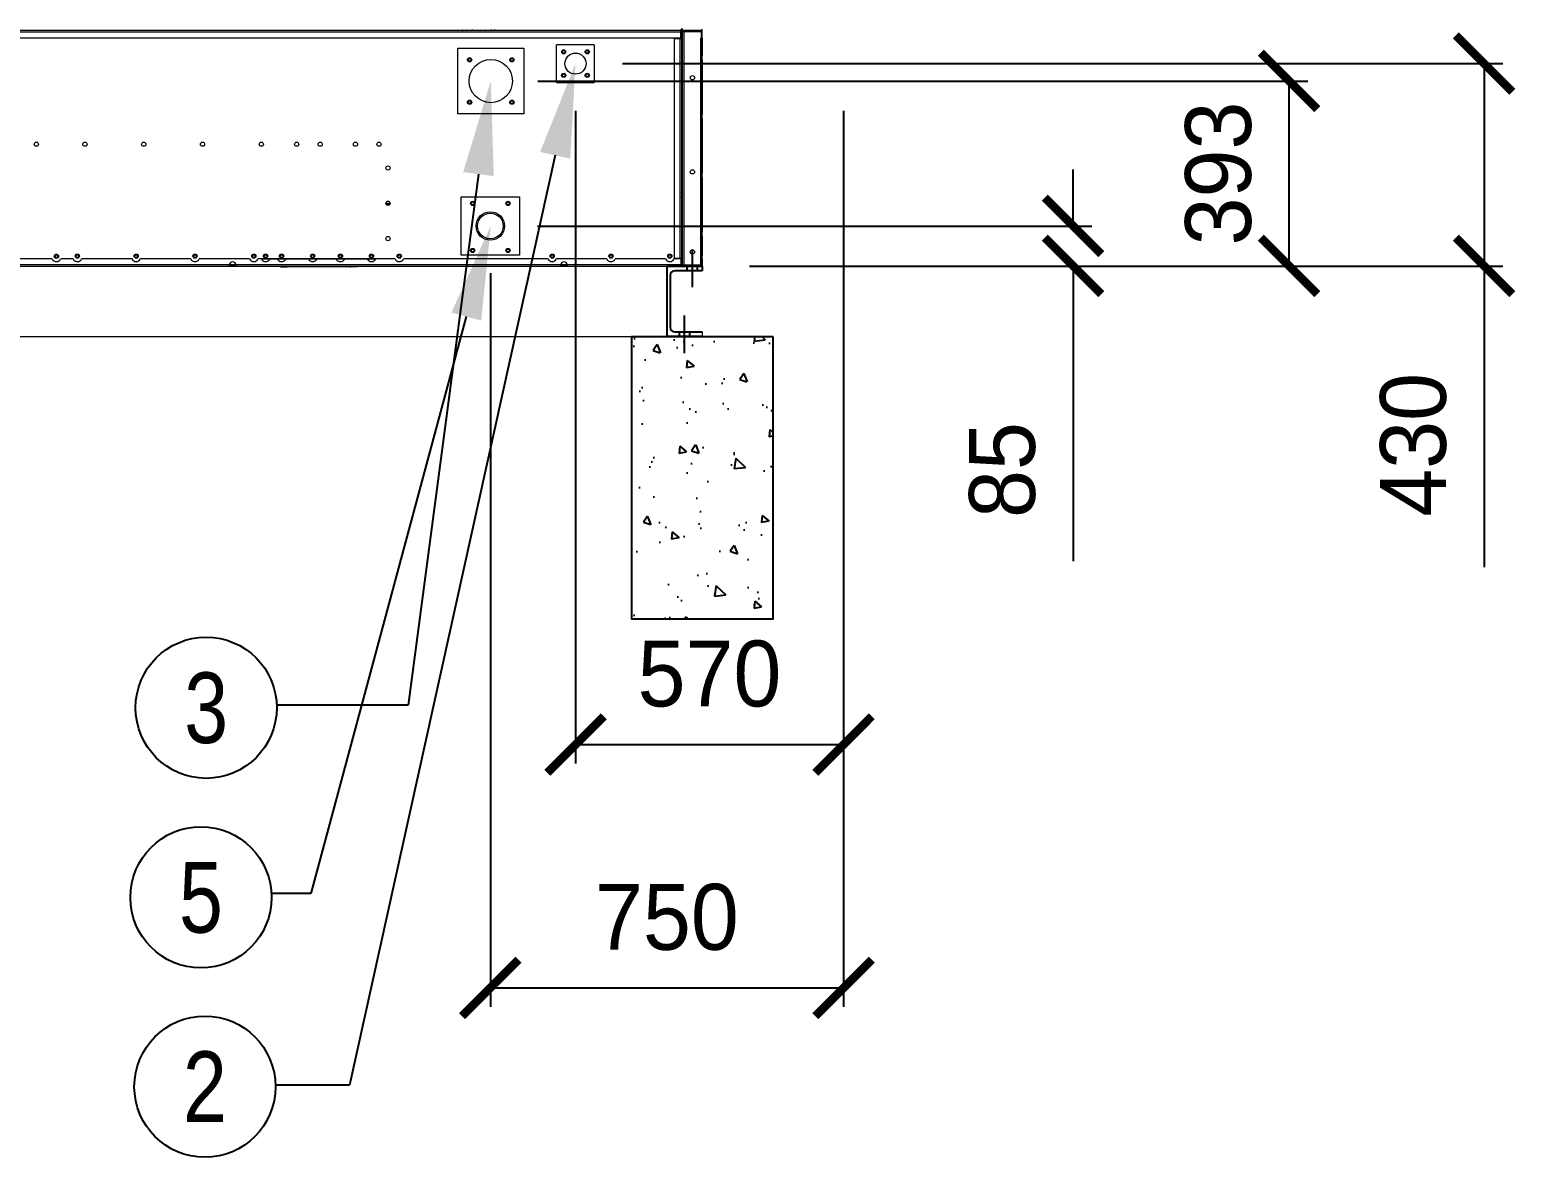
# Model space of a CAD drawing. Header units: millimetres. Extents: x 2458 to 31865, y 2044 to 22839.
# Drawn here: x 23380 to 26537, y 6884 to 9279 of the extents above; entities that cross this region are included whole.
import ezdxf
from ezdxf import colors
from ezdxf.entities.mleader import LeaderData, LeaderLine
from ezdxf.enums import TextEntityAlignment as Align
from ezdxf.math import Vec2, Vec3

# ---------------------------------------------------------------- set-up
doc = ezdxf.new("R2010")
doc.units = ezdxf.units.MM
doc.linetypes.add('CENTERX2', pattern=[4, 2.5, -0.5, 0.5, -0.5])
doc.layers.add('냉각탑_dim', color=1, linetype='Continuous')
doc.layers.add('냉각탑_text', color=3, linetype='Continuous')
doc.styles.add('HY울릉도L', font='')
doc.styles.get("Standard").update_dxf_attribs({"font": 'arial.ttf'})
doc.styles.get('HY울릉도L').set_extended_font_data('HY울릉도L')
doc.dimstyles.new('성지DIM', dxfattribs={"dimtxt": 3.5, "dimasz": 3, "dimexe": 1, "dimexo": 2.5, "dimgap": 2, "dimtad": 1, "dimdec": 0, "dimzin": 3, "dimdsep": 46, "dimtxsty": 'HY울릉도L', "dimblk": 'ARCHTICK', "dimcen": -2, "dimclrd": 256, "dimclre": 256, "dimclrt": 7, "dimadec": 0, "dimazin": 0, "dimtfac": 1, "dimtdec": 0, "dimtofl": 0, "dimtmove": 0, "dimatfit": 3, "dimfxl": 1, "dimtolj": 1, "dimtzin": 0, "dimlwe": -1, "dimarcsym": 0})

# ---------------------------------------------------------------- blocks, each defined once
blk = doc.blocks.new('_ArchTick')
at = {"color": 0, "linetype": 'ByBlock', "const_width": 0.15}
blk.add_lwpolyline([(-0.5, -0.5), (0.5, 0.5)], dxfattribs=at)
blk = doc.blocks.new('*D399')
at = {"layer": 'Defpoints', "color": 0, "transparency": 16777216}
for p in [(24358.9, 8862.3), (24809.3, 8777.3), (25597.2, 8777.3)]:
    blk.add_point(p, dxfattribs=at)
at = {"layer": '냉각탑_dim', "lineweight": -2, "transparency": 16777216}
for p, q in [((25597.2, 8862.3), (25597.2, 8982.3)), ((25597.2, 8777.3), (25597.2, 8150.6))]:
    blk.add_line(p, q, dxfattribs=at)
at = {"layer": '냉각탑_dim', "transparency": 16777216}
for p, q in [((24458.9, 8862.3), (25637.2, 8862.3)), ((24909.3, 8777.3), (25637.2, 8777.3))]:
    blk.add_line(p, q, dxfattribs=at)
at = {"layer": '냉각탑_dim', "lineweight": -2, "transparency": 16777216, "xscale": 120, "yscale": 120, "zscale": 120}
for p, rotation in [((25597.2, 8862.3), 270), ((25597.2, 8777.3), 90)]:
    blk.add_blockref('_ArchTick', p, dxfattribs=dict(at, rotation=rotation))
at = {"layer": '냉각탑_dim', "color": 7, "transparency": 16777216, "insert": (25447.2, 8343.9), "char_height": 140, "attachment_point": 5, "rotation": 90, "style": 'HY울릉도L'}
blk.add_mtext('\\A1;85', dxfattribs=at)
blk = doc.blocks.new('*D400')
at = {"layer": 'Defpoints', "color": 0, "transparency": 16777216}
for p in [(24359.8, 9170.3), (26056.3, 9170.3), (24809.3, 8777.3)]:
    blk.add_point(p, dxfattribs=at)
at = {"layer": '냉각탑_dim', "transparency": 16777216}
for p, q in [((24459.8, 9170.3), (26096.3, 9170.3)), ((24909.3, 8777.3), (26096.3, 8777.3))]:
    blk.add_line(p, q, dxfattribs=at)
at = {"layer": '냉각탑_dim', "lineweight": -2, "transparency": 16777216}
blk.add_line((26056.3, 8777.3), (26056.3, 9170.3), dxfattribs=at)
at = {"layer": '냉각탑_dim', "lineweight": -2, "transparency": 16777216, "xscale": 120, "yscale": 120, "zscale": 120}
for p, rotation in [((26056.3, 9170.3), 90), ((26056.3, 8777.3), 270)]:
    blk.add_blockref('_ArchTick', p, dxfattribs=dict(at, rotation=rotation))
at = {"layer": '냉각탑_dim', "color": 7, "transparency": 16777216, "insert": (25906.3, 8973.8), "char_height": 140, "attachment_point": 5, "rotation": 90, "style": 'HY울릉도L'}
blk.add_mtext('\\A1;393', dxfattribs=at)
blk = doc.blocks.new('*D401')
at = {"layer": 'Defpoints', "color": 0, "transparency": 16777216}
for p in [(24539.8, 9207.3), (24809.3, 8777.3), (26470.6, 8777.3)]:
    blk.add_point(p, dxfattribs=at)
at = {"layer": '냉각탑_dim', "transparency": 16777216}
for p, q in [((24639.8, 9207.3), (26510.6, 9207.3)), ((24909.3, 8777.3), (26510.6, 8777.3))]:
    blk.add_line(p, q, dxfattribs=at)
at = {"layer": '냉각탑_dim', "lineweight": -2, "transparency": 16777216}
for p, q in [((26470.6, 9207.3), (26470.6, 8777.3)), ((26470.6, 8777.3), (26470.6, 8137.3))]:
    blk.add_line(p, q, dxfattribs=at)
at = {"layer": '냉각탑_dim', "lineweight": -2, "transparency": 16777216, "xscale": 120, "yscale": 120, "zscale": 120}
for p, rotation in [((26470.6, 9207.3), 90), ((26470.6, 8777.3), 270)]:
    blk.add_blockref('_ArchTick', p, dxfattribs=dict(at, rotation=rotation))
at = {"layer": '냉각탑_dim', "color": 7, "transparency": 16777216, "insert": (26320.6, 8397.3), "char_height": 140, "attachment_point": 5, "rotation": 90, "style": 'HY울릉도L'}
blk.add_mtext('\\A1;430', dxfattribs=at)
blk = doc.blocks.new('*D402')
at = {"layer": 'Defpoints', "color": 0, "transparency": 16777216}
for p in [(24539.8, 9207.3), (25109.3, 9207.3), (25109.3, 7760.7)]:
    blk.add_point(p, dxfattribs=at)
at = {"layer": '냉각탑_dim', "transparency": 16777216}
for p, q in [((24539.8, 9107.3), (24539.8, 7720.7)), ((25109.3, 9107.3), (25109.3, 7720.7))]:
    blk.add_line(p, q, dxfattribs=at)
at = {"layer": '냉각탑_dim', "lineweight": -2, "transparency": 16777216}
blk.add_line((24539.8, 7760.7), (25109.3, 7760.7), dxfattribs=at)
at = {"layer": '냉각탑_dim', "lineweight": -2, "transparency": 16777216, "xscale": 120, "yscale": 120, "zscale": 120, "rotation": 180}
blk.add_blockref('_ArchTick', (24539.8, 7760.7), dxfattribs=at)
at = {"layer": '냉각탑_dim', "lineweight": -2, "transparency": 16777216, "xscale": 120, "yscale": 120, "zscale": 120}
blk.add_blockref('_ArchTick', (25109.3, 7760.7), dxfattribs=at)
at = {"layer": '냉각탑_dim', "color": 7, "transparency": 16777216, "insert": (24824.6, 7910.7), "char_height": 140, "attachment_point": 5, "style": 'HY울릉도L'}
blk.add_mtext('\\A1;570', dxfattribs=at)
blk = doc.blocks.new('*D403')
at = {"layer": 'Defpoints', "color": 0, "transparency": 16777216}
for p in [(24358.9, 8862.3), (25109.3, 8862.3), (25109.3, 7243.7)]:
    blk.add_point(p, dxfattribs=at)
at = {"layer": '냉각탑_dim', "transparency": 16777216}
for p, q in [((24358.9, 8762.3), (24358.9, 7203.7)), ((25109.3, 8762.3), (25109.3, 7203.7))]:
    blk.add_line(p, q, dxfattribs=at)
at = {"layer": '냉각탑_dim', "lineweight": -2, "transparency": 16777216}
blk.add_line((24358.9, 7243.7), (25109.3, 7243.7), dxfattribs=at)
at = {"layer": '냉각탑_dim', "lineweight": -2, "transparency": 16777216, "xscale": 120, "yscale": 120, "zscale": 120, "rotation": 180}
blk.add_blockref('_ArchTick', (24358.9, 7243.7), dxfattribs=at)
at = {"layer": '냉각탑_dim', "lineweight": -2, "transparency": 16777216, "xscale": 120, "yscale": 120, "zscale": 120}
blk.add_blockref('_ArchTick', (25109.3, 7243.7), dxfattribs=at)
at = {"layer": '냉각탑_dim', "color": 7, "transparency": 16777216, "insert": (24734.1, 7393.7), "char_height": 140, "attachment_point": 5, "style": 'HY울릉도L'}
blk.add_mtext('\\A1;750', dxfattribs=at)
blk = doc.blocks.new('2')
at = {"color": 7, "lineweight": 20, "ltscale": 0.003208}
blk.add_line((24765.3, 9282.1), (24765.3, 9274.4), dxfattribs=at)
at = {"color": 7, "lineweight": 20, "ltscale": 0.00337}
blk.add_line((24767.3, 9273.9), (24767.3, 9282), dxfattribs=at)
at = {"color": 7, "lineweight": 20}
for p, q in [((24763.6, 9277.3), (21555, 9277.3)), ((24763.6, 9273.9), (21555, 9273.9)), ((22377.8, 9262.3), (24026.8, 9262.3)), ((21586.9, 8777.3), (24731.7, 8777.3))]:
    blk.add_line(p, q, dxfattribs=at)
at = {"color": 7, "lineweight": 20, "ltscale": 0.000833334}
for p, q in [((23573.6, 9279.3), (23573.6, 9277.3)), ((23908.6, 9279.3), (23908.6, 9277.3)), ((24442.6, 9279.3), (24442.6, 9277.3)), ((24763.3, 8794.3), (24763.3, 8792.3))]:
    blk.add_line(p, q, dxfattribs=at)
at = {"color": 7, "lineweight": 20, "ltscale": 0.000832431}
for p, q in [((23610.8, 9277.3), (23610.8, 9279.3)), ((23613.6, 9277.3), (23613.6, 9279.3)), ((23868.6, 9277.3), (23868.6, 9279.3)), ((23871.4, 9277.3), (23871.4, 9279.3)), ((24479.8, 9277.3), (24479.8, 9279.3)), ((24482.6, 9277.3), (24482.6, 9279.3))]:
    blk.add_line(p, q, dxfattribs=at)
at = {"color": 7, "lineweight": 20, "ltscale": 0.000833333}
for p, q in [((23880.8, 9277.3), (23880.8, 9279.3)), ((23884.2, 9277.3), (23884.2, 9279.3)), ((23902.4, 9277.3), (23902.4, 9279.3)), ((23905.8, 9277.3), (23905.8, 9279.3)), ((24735.3, 9279.3), (24735.3, 9277.3)), ((24761.9, 9277.3), (24761.9, 9279.3)), ((24761.9, 9260.3), (24761.9, 9262.3)), ((24763.3, 9262.3), (24763.3, 9260.3)), ((24763.3, 9260.3), (24765.3, 9260.3)), ((24807.3, 9262.3), (24809.3, 9262.3)), ((24807.3, 9261.5), (24809.3, 9261.5)), ((24809.3, 9261.5), (24807.3, 9261.5)), ((24767.3, 8927.3), (24765.3, 8927.3)), ((24767.3, 8922.3), (24765.3, 8922.3)), ((23804.6, 8779.3), (23804.6, 8777.3)), ((23818.1, 8779.3), (23818.1, 8777.3)), ((23913.8, 8775.3), (23913.8, 8777.3)), ((24073.8, 8775.3), (24073.8, 8777.3)), ((24508.6, 8779.3), (24508.6, 8777.3)), ((24522.1, 8779.3), (24522.1, 8777.3)), ((24761.9, 8792.3), (24761.9, 8794.3))]:
    blk.add_line(p, q, dxfattribs=at)
at = {"color": 7, "lineweight": 20, "ltscale": 0.307}
blk.add_line((24026.8, 9262.3), (24763.6, 9262.3), dxfattribs=at)
at = {"color": 7, "lineweight": 20, "ltscale": 0.001149}
for p, q in [((24298.5, 9279.3), (24300.4, 9277.3)), ((24299, 9279.3), (24300.9, 9277.3)), ((24306.2, 9279.3), (24308.1, 9277.3)), ((24321.6, 9277.3), (24319.7, 9279.3)), ((24347.3, 9279.3), (24349.2, 9277.3)), ((24362.7, 9277.3), (24360.8, 9279.3)), ((24369.8, 9277.3), (24367.9, 9279.3))]:
    blk.add_line(p, q, dxfattribs=at)
at = {"color": 7, "lineweight": 20, "ltscale": 0.00083243}
for p, q in [((24487, 9277.3), (24487, 9279.3)), ((24492.2, 9277.3), (24492.2, 9279.3)), ((24556.8, 9277.3), (24556.8, 9279.3)), ((24562, 9277.3), (24562, 9279.3)), ((24562.2, 9277.3), (24562.2, 9279.3))]:
    blk.add_line(p, q, dxfattribs=at)
at = {"color": 7, "lineweight": 20, "ltscale": 0.004833}
for p, q in [((24750.3, 9260.3), (24761.9, 9260.3)), ((24763.6, 9262.3), (24763.6, 9273.9)), ((24807.3, 9262.3), (24807.3, 9273.9)), ((24809.3, 9262.3), (24809.3, 9273.9)), ((24750.3, 8794.3), (24761.9, 8794.3)), ((24763.6, 8792.3), (24763.6, 8780.7)), ((23913.8, 8775.3), (23925.4, 8775.3)), ((24073.8, 8775.3), (24062.2, 8775.3))]:
    blk.add_line(p, q, dxfattribs=at)
at = {"color": 7, "lineweight": 20, "ltscale": 0.194167}
for p, q in [((24750.3, 8794.3), (24750.3, 9260.3)), ((24761.9, 9260.3), (24761.9, 8794.3)), ((24765.3, 9260.3), (24765.3, 8794.3))]:
    blk.add_line(p, q, dxfattribs=at)
at = {"color": 7, "lineweight": 20, "ltscale": 0.001417}
for p, q in [((24761.9, 9260.3), (24765.3, 9260.3)), ((24763.6, 9277.3), (24763.6, 9273.9)), ((24761.9, 8794.3), (24765.3, 8794.3)), ((24763.6, 8777.3), (24763.6, 8780.7)), ((24805.9, 8779), (24809.3, 8779))]:
    blk.add_line(p, q, dxfattribs=at)
at = {"color": 7, "lineweight": 20, "ltscale": 0.000882011}
blk.add_line((24763.3, 9279.4), (24763.3, 9277.3), dxfattribs=at)
at = {"color": 7, "lineweight": 20, "ltscale": 0.000708333}
for p, q in [((24763.6, 9275.3), (24765.3, 9275.3)), ((24763.6, 9274.4), (24765.3, 9274.4)), ((24763.6, 8780.2), (24765.3, 8780.2)), ((24763.6, 8779.3), (24765.3, 8779.3)), ((24770.7, 8779), (24770.7, 8777.3)), ((24807.3, 8779), (24807.3, 8777.3))]:
    blk.add_line(p, q, dxfattribs=at)
at = {"color": 7, "lineweight": 20, "ltscale": 0.000375}
for p, q in [((24765.3, 9274.4), (24765.3, 9275.3)), ((24765.3, 9274.4), (24765.3, 9275.3)), ((24765.3, 8780.2), (24765.3, 8779.3)), ((24765.3, 8780.2), (24765.3, 8779.3)), ((24765.3, 8780.2), (24765.3, 8779.3)), ((24765.3, 8780.2), (24765.3, 8779.3)), ((24765.3, 8780.2), (24765.3, 8779.3)), ((24765.3, 8780.2), (24765.3, 8779.3))]:
    blk.add_line(p, q, dxfattribs=at)
at = {"color": 7, "lineweight": 20, "ltscale": 0.005875}
for p, q in [((24765.3, 9260.3), (24765.3, 9274.4)), ((24807.3, 9275.6), (24807.3, 9261.5)), ((24765.3, 8780.2), (24765.3, 8794.3))]:
    blk.add_line(p, q, dxfattribs=at)
at = {"color": 7, "lineweight": 20, "ltscale": 0.2055}
blk.add_line((24767.3, 8780.7), (24767.3, 9273.9), dxfattribs=at)
at = {"color": 7, "lineweight": 20, "ltscale": 0.001131}
for p, q in [((24768, 9275.6), (24770.7, 9275.6)), ((24768, 8779), (24770.7, 8779))]:
    blk.add_line(p, q, dxfattribs=at)
at = {"color": 7, "lineweight": 20, "ltscale": 0.000414935}
for p, q in [((24769, 9275.6), (24768.3, 9276.3)), ((24766.3, 8930.3), (24767, 8931)), ((24769, 8779), (24768.3, 8778.3))]:
    blk.add_line(p, q, dxfattribs=at)
at = {"color": 7, "lineweight": 20, "ltscale": 0.000833944}
blk.add_line((24770.7, 9277.3), (24770.7, 9279.3), dxfattribs=at)
at = {"color": 7, "lineweight": 20, "ltscale": 0.014667}
for p, q in [((24805.9, 9277.3), (24770.7, 9277.3)), ((24805.9, 8779), (24770.7, 8779))]:
    blk.add_line(p, q, dxfattribs=at)
at = {"color": 7, "lineweight": 20, "ltscale": 0.000708334}
blk.add_line((24770.7, 9275.6), (24770.7, 9277.3), dxfattribs=at)
at = {"color": 7, "lineweight": 20, "ltscale": 0.01525}
for p, q in [((24770.7, 9275.6), (24807.3, 9275.6)), ((24807.3, 8777.3), (24770.7, 8777.3))]:
    blk.add_line(p, q, dxfattribs=at)
at = {"color": 7, "lineweight": 20, "ltscale": 0.206917}
blk.add_line((24770.7, 8779), (24770.7, 9275.6), dxfattribs=at)
at = {"color": 7, "lineweight": 20, "ltscale": 0.000833304}
blk.add_line((24805.9, 9277.3), (24805.9, 9279.3), dxfattribs=at)
at = {"color": 7, "lineweight": 20, "ltscale": 0.201042}
for p, q in [((24805.9, 8779), (24805.9, 9261.5)), ((24809.3, 8779), (24809.3, 9261.5))]:
    blk.add_line(p, q, dxfattribs=at)
at = {"color": 7, "lineweight": 20, "ltscale": 0.000583333}
blk.add_line((24807.3, 9261.5), (24805.9, 9261.5), dxfattribs=at)
at = {"color": 7, "lineweight": 20, "ltscale": 0.000332419}
blk.add_line((24807.3, 9262.3), (24807.3, 9261.5), dxfattribs=at)
at = {"color": 7, "lineweight": 20, "ltscale": 0.002832}
blk.add_line((24809.3, 9273.9), (24809.3, 9280.7), dxfattribs=at)
at = {"color": 7, "lineweight": 20, "ltscale": 0.00033333}
blk.add_line((24809.3, 9261.5), (24809.3, 9262.3), dxfattribs=at)
at = {"color": 7, "lineweight": 20, "ltscale": 0.011892}
blk.add_line((24809.3, 9261.5), (24809.3, 9232.9), dxfattribs=at)
at = {"color": 7, "lineweight": 20, "ltscale": 0.058333}
for p, q in [((24289.8, 9100.3), (24289.8, 9240.3)), ((24289.8, 9240.3), (24429.8, 9240.3)), ((24429.8, 9240.3), (24429.8, 9100.3)), ((24429.8, 9100.3), (24289.8, 9100.3))]:
    blk.add_line(p, q, dxfattribs=at)
at = {"color": 7, "lineweight": 20, "ltscale": 0.044444}
for p, q in [((24579.8, 9247.3), (24499.8, 9247.3)), ((24499.8, 9167.3), (24499.8, 9247.3)), ((24579.8, 9247.3), (24579.8, 9167.3)), ((24499.8, 9167.3), (24579.8, 9167.3))]:
    blk.add_line(p, q, dxfattribs=at)
at = {"color": 7, "lineweight": 20, "ltscale": 0.003608}
for p, q in [((24809.3, 9232.9), (24809.3, 9224.3)), ((24809.3, 9215.6), (24809.3, 9224.3)), ((24809.3, 9107.9), (24809.3, 9099.3)), ((24809.3, 9090.6), (24809.3, 9099.3)), ((24809.3, 8982.9), (24809.3, 8974.3)), ((24809.3, 8965.6), (24809.3, 8974.3)), ((24809.3, 8857.9), (24809.3, 8849.3)), ((24809.3, 8840.6), (24809.3, 8849.3)), ((24809.3, 8807.9), (24809.3, 8799.3)), ((24809.3, 8790.6), (24809.3, 8799.3))]:
    blk.add_line(p, q, dxfattribs=at)
at = {"color": 7, "lineweight": 20, "ltscale": 0.044866}
for p, q in [((24809.3, 9215.6), (24809.3, 9107.9)), ((24809.3, 9090.6), (24809.3, 8982.9)), ((24809.3, 8965.6), (24809.3, 8857.9))]:
    blk.add_line(p, q, dxfattribs=at)
at = {"color": 7, "lineweight": 20, "ltscale": 2.97138e-06}
for p, q in [((24765.3, 8938.9), (24765.3, 8938.9)), ((24765.3, 8933.9), (24765.3, 8933.9)), ((24765.3, 8928.9), (24765.3, 8928.9)), ((24765.3, 8923.9), (24765.3, 8923.9))]:
    blk.add_line(p, q, dxfattribs=at)
at = {"color": 7, "lineweight": 20, "ltscale": 0.003726}
blk.add_line((24136.8, 8911.1), (24145.7, 8911.1), dxfattribs=at)
at = {"color": 7, "lineweight": 20, "ltscale": 0.002875}
blk.add_line((24137.8, 8907.7), (24144.7, 8907.7), dxfattribs=at)
at = {"color": 7, "lineweight": 20, "ltscale": 0.051667}
blk.add_line((24296.9, 8924.3), (24420.9, 8924.3), dxfattribs=at)
at = {"color": 7, "lineweight": 20, "ltscale": 0.05}
for p, q in [((24296.9, 8800.3), (24296.9, 8924.3)), ((24420.9, 8924.3), (24420.9, 8800.3))]:
    blk.add_line(p, q, dxfattribs=at)
at = {"color": 7, "lineweight": 20, "ltscale": 0.000833171}
for p, q in [((24765.3, 8924.1), (24767.3, 8924.1)), ((24765.3, 8922.3), (24767.3, 8922.3))]:
    blk.add_line(p, q, dxfattribs=at)
at = {"color": 7, "lineweight": 20, "ltscale": 0.000547189}
blk.add_line((24766, 8931), (24767.3, 8931), dxfattribs=at)
at = {"color": 7, "lineweight": 20, "ltscale": 0.000834318}
for p, q in [((24809.3, 8907.3), (24809.3, 8907.3)), ((24809.3, 8797.3), (24809.3, 8797.3))]:
    blk.add_line(p, q, dxfattribs=at)
at = {"color": 7, "lineweight": 20, "ltscale": 0.000834992}
blk.add_line((24809.3, 8904.1), (24809.3, 8904.1), dxfattribs=at)
at = {"color": 7, "lineweight": 20, "ltscale": 0.013616}
blk.add_line((24809.3, 8840.6), (24809.3, 8807.9), dxfattribs=at)
at = {"color": 1, "linetype": 'CENTERX2', "ltscale": 50}
blk.add_line((24788.3, 8732.3), (24788.3, 8812.3), dxfattribs=at)
at = {"color": 7, "lineweight": 20, "ltscale": 0.171731}
for p, q in [((22814.2, 8780.7), (23392.3, 8780.7)), ((23392.3, 8780.7), (23804.5, 8780.7))]:
    blk.add_line(p, q, dxfattribs=at)
at = {"color": 7, "lineweight": 20, "ltscale": 0.007604}
blk.add_line((23427.9, 8792.3), (23209, 8792.3), dxfattribs=at)
at = {"color": 7, "lineweight": 20, "ltscale": 0.17433}
blk.add_line((23386.2, 8777.3), (23804.6, 8777.3), dxfattribs=at)
at = {"color": 7, "lineweight": 20, "ltscale": 1.93507e-05}
blk.add_line((23436.8, 8786.8), (23436.8, 8786.8), dxfattribs=at)
at = {"color": 7, "lineweight": 20, "ltscale": 0.0111}
blk.add_line((23472.4, 8792.3), (23445.8, 8792.3), dxfattribs=at)
at = {"color": 7, "lineweight": 20, "ltscale": 0.044641}
for p, q in [((23597.4, 8792.3), (23490.3, 8792.3)), ((23722.4, 8792.3), (23615.3, 8792.3)), ((23847.4, 8792.3), (23740.3, 8792.3)), ((23972.4, 8792.3), (23865.3, 8792.3)), ((24031.4, 8792.3), (23924.3, 8792.3)), ((24097.4, 8792.3), (23990.3, 8792.3)), ((24156.4, 8792.3), (24049.3, 8792.3)), ((24481.4, 8792.3), (24174.3, 8792.3)), ((24606.4, 8792.3), (24499.3, 8792.3)), ((24731.4, 8792.3), (24624.3, 8792.3))]:
    blk.add_line(p, q, dxfattribs=at)
at = {"color": 7, "lineweight": 20, "ltscale": 0.005698}
for p, q in [((23804.5, 8780.7), (23818.2, 8780.7)), ((24508.5, 8780.7), (24522.2, 8780.7))]:
    blk.add_line(p, q, dxfattribs=at)
at = {"color": 7, "lineweight": 20, "ltscale": 0.005614}
for p, q in [((23804.6, 8779.3), (23818.1, 8779.3)), ((23804.6, 8777.3), (23818.1, 8777.3)), ((24508.6, 8779.3), (24522.1, 8779.3)), ((24508.6, 8777.3), (24522.1, 8777.3))]:
    blk.add_line(p, q, dxfattribs=at)
at = {"color": 7, "lineweight": 20, "ltscale": 0.412719}
blk.add_line((23818.1, 8777.3), (24508.6, 8777.3), dxfattribs=at)
at = {"color": 7, "lineweight": 20, "ltscale": 0.412635}
blk.add_line((23818.2, 8780.7), (24508.5, 8780.7), dxfattribs=at)
at = {"color": 7, "lineweight": 20, "ltscale": 0.023808}
blk.add_line((23872.4, 8792.3), (24115.3, 8792.3), dxfattribs=at)
at = {"color": 7, "lineweight": 20, "ltscale": 0.006725}
blk.add_line((23906.4, 8792.3), (23890.3, 8792.3), dxfattribs=at)
at = {"color": 7, "lineweight": 20, "ltscale": 0.000833651}
for p, q in [((23911.8, 8775.3), (23911.8, 8777.3)), ((24075.8, 8775.3), (24075.8, 8777.3))]:
    blk.add_line(p, q, dxfattribs=at)
at = {"color": 7, "lineweight": 20, "ltscale": 0.00439}
blk.add_line((24420.9, 8800.3), (24296.9, 8800.3), dxfattribs=at)
at = {"color": 7, "lineweight": 20, "ltscale": 0.100651}
blk.add_line((24522.1, 8777.3), (24763.6, 8777.3), dxfattribs=at)
at = {"color": 7, "lineweight": 20, "ltscale": 0.100609}
blk.add_line((24522.2, 8780.7), (24763.6, 8780.7), dxfattribs=at)
at = {"color": 7, "lineweight": 20, "ltscale": 0.004083}
blk.add_line((24731.7, 8777.3), (24741.5, 8777.3), dxfattribs=at)
at = {"color": 7, "lineweight": 25, "ltscale": 0.125}
for p, q in [((24734.3, 8777.3), (24809.3, 8777.3)), ((24809.3, 8627.3), (24734.3, 8627.3))]:
    blk.add_line(p, q, dxfattribs=at)
at = {"ltscale": 25}
blk.add_line((24734.3, 8777.3), (24734.3, 8627.3), dxfattribs=at)
at = {"color": 7, "lineweight": 20, "ltscale": 0.026917}
blk.add_line((24806.1, 8777.3), (24741.5, 8777.3), dxfattribs=at)
at = {"color": 7, "lineweight": 20, "ltscale": 0.005987}
blk.add_line((24763.6, 8792.3), (24749.3, 8792.3), dxfattribs=at)
at = {"color": 7, "lineweight": 20, "ltscale": 0.002958}
blk.add_line((24770.7, 8777.3), (24763.6, 8777.3), dxfattribs=at)
at = {"color": 7, "lineweight": 20, "ltscale": 0.000128159}
blk.add_line((24765, 8794.3), (24765.3, 8794.3), dxfattribs=at)
at = {"color": 7, "lineweight": 20, "ltscale": 0.000832339}
blk.add_line((24765.3, 8782.3), (24767.3, 8782.3), dxfattribs=at)
at = {"color": 7, "lineweight": 20, "ltscale": 0.000837582}
blk.add_line((24765.3, 8780.5), (24767.3, 8780.5), dxfattribs=at)
at = {"color": 7, "lineweight": 20, "ltscale": 0.000374986}
blk.add_line((24765.3, 8779.3), (24765.3, 8780.2), dxfattribs=at)
for p, q in [((24777.3, 8767.3), (24777.3, 8777.3)), ((24799.3, 8767.3), (24799.3, 8777.3)), ((24760.8, 8627.3), (24760.8, 8637.3)), ((24782.8, 8627.3), (24782.8, 8637.3))]:
    blk.add_line(p, q)
at = {"lineweight": 20}
for p in [(24807.3, 8777.3), (24809.3, 8779)]:
    blk.add_line(p, (24809.3, 8777.3), dxfattribs=at)
at = {"color": 7, "lineweight": 20, "ltscale": 0.001168}
blk.add_line((24809.3, 8792.3), (24809.3, 8789.5), dxfattribs=at)
at = {"color": 7, "lineweight": 20, "ltscale": 0.00485}
blk.add_line((24809.3, 8790.6), (24809.3, 8779), dxfattribs=at)
at = {"color": 7, "lineweight": 20, "ltscale": 0.003775}
blk.add_line((24809.3, 8780.7), (24809.3, 8789.7), dxfattribs=at)
at = {"color": 7, "lineweight": 25, "ltscale": 0.008333}
blk.add_line((24809.3, 8777.3), (24809.3, 8767.3), dxfattribs=at)
at = {"color": 7, "lineweight": 20, "ltscale": 0.056667}
blk.add_line((24075.8, 8775.3), (23911.8, 8775.3), dxfattribs=at)
at = {"color": 7, "lineweight": 25, "ltscale": 0.091667}
blk.add_line((24740.8, 8757.3), (24740.8, 8647.3), dxfattribs=at)
at = {"color": 7, "lineweight": 25, "ltscale": 0.05125}
for p, q in [((24809.3, 8767.3), (24750.8, 8767.3)), ((24750.8, 8637.3), (24809.3, 8637.3))]:
    blk.add_line(p, q, dxfattribs=at)
at = {"lineweight": 5}
blk.add_line((21584.3, 8627.3), (24734.3, 8627.3), dxfattribs=at)
at = {"color": 7, "lineweight": 15, "ltscale": 0.0625}
blk.add_line((24809.3, 8637.3), (24809.3, 8627.3), dxfattribs=at)
at = {"lineweight": 5}
for centre in [(24314.8, 9215.3), (24404.8, 9215.3), (24314.8, 9125.3), (24404.8, 9125.3)]:
    blk.add_circle(centre, 4.5, dxfattribs=at)
at = {"color": 7, "lineweight": 20}
for centre, radius in [((24514.8, 9232.3), 4.5), ((24514.8, 9232.3), 3), ((24539.8, 9207.3), 22.5), ((24564.8, 9232.3), 4.5), ((24564.8, 9232.3), 3), ((24314.8, 9215.3), 3), ((24359.8, 9170.3), 46), ((24404.8, 9215.3), 3), ((24514.8, 9182.3), 4.5), ((24514.8, 9182.3), 3), ((24564.8, 9182.3), 4.5), ((24564.8, 9182.3), 3), ((24788.3, 9177.3), 4.5), ((24314.8, 9125.3), 3), ((24404.8, 9125.3), 3), ((23394, 9036.1), 4.5), ((23497.3, 9036.1), 4.5), ((23622.3, 9036.1), 4.5), ((23747.3, 9036.1), 4.5), ((23872.3, 9036.1), 4.5), ((23947.3, 9036.1), 4.5), ((23997.3, 9036.1), 4.5), ((24072.3, 9036.1), 4.5), ((24122.3, 9036.1), 4.5), ((24141.3, 8985.6), 4.5), ((24788.3, 8977.3), 4.5), ((24141.3, 8910.6), 4.5), ((24321.4, 8910.3), 4.5), ((24321.4, 8910.3), 3), ((24396.4, 8910.3), 4.5), ((24396.4, 8910.3), 3), ((24358.9, 8862.3), 30.2), ((24358.9, 8862.3), 27.3), ((24141.3, 8835.6), 4.5), ((24321.4, 8810.3), 4.5), ((24321.4, 8810.3), 3), ((24396.4, 8810.3), 4.5), ((24396.4, 8810.3), 3), ((24788.3, 8807.3), 4.5), ((23436.8, 8797.8), 4.5), ((23436.8, 8798.3), 3), ((23481.3, 8798.3), 4.5), ((23481.3, 8798.3), 3), ((23606.3, 8798.3), 4.5), ((23606.3, 8798.3), 3), ((23731.3, 8798.3), 4.5), ((23731.3, 8798.3), 3), ((23856.3, 8798.3), 4.5), ((23856.3, 8798.3), 3), ((23881.3, 8798.3), 4.5), ((23881.3, 8798.3), 3), ((23915.3, 8798.3), 4.5), ((23915.3, 8798.3), 3), ((23981.3, 8798.3), 4.5), ((23981.3, 8798.3), 3), ((24040.3, 8798.3), 4.5), ((24040.3, 8798.3), 3), ((24106.3, 8798.3), 4.5), ((24106.3, 8798.3), 3), ((24165.3, 8798.3), 4.5), ((24165.3, 8798.3), 3), ((24490.3, 8798.3), 4.5), ((24490.3, 8798.3), 3), ((24615.3, 8798.3), 4.5), ((24615.3, 8798.3), 3), ((24740.3, 8798.3), 4.5), ((24740.3, 8798.3), 3)]:
    blk.add_circle(centre, radius, dxfattribs=at)
for centre, radius, start, end in [((24761.9, 9273.9), 3.4, 0, 0.7721), ((24770.7, 9273.9), 3.4, 90, 180), ((24805.9, 9273.9), 3.4, 0, 90), ((24760.1, 9042.1), 5.2, 0, 0.6924), ((24768.7, 8932.7), 3.4, 180, 245.6843), ((24806.1, 8922.1), 5.2, 52.0246, 52.0532), ((24761.9, 8815.9), 3.4, 0, 0.2366), ((23436.8, 8796.8), 10, 206.7437, 333.2563), ((23436.8, 8797.3), 4.5, 3.185, 176.8155), ((23481.3, 8796.8), 10, 206.7437, 333.2563), ((23606.3, 8796.8), 10, 206.7437, 333.2563), ((23731.3, 8796.8), 10, 206.7437, 333.2563), ((23820.9, 8778.3), 16.6, 171.9124, 179.4428), ((23811.3, 8779.2), 7, 12.3734, 167.6266), ((23801.7, 8778.3), 16.6, 0.5572, 8.0877), ((23856.3, 8796.8), 10, 206.7437, 333.2563), ((23881.3, 8796.8), 10, 206.7437, 333.2563), ((23915.3, 8796.8), 10, 206.7437, 333.2563), ((23925.4, 8778.7), 3.4, 270, 335.6983), ((23925.4, 8778.7), 1.4, 270, 271.888), ((23981.3, 8796.8), 10, 206.7437, 333.2563), ((24040.3, 8796.8), 10, 206.7437, 333.2563), ((24062.2, 8778.7), 3.4, 204.3017, 270), ((24062.2, 8778.7), 1.4, 268.112, 270), ((24106.3, 8796.8), 10, 206.7437, 333.2563), ((24165.3, 8796.8), 10, 206.7437, 333.2563), ((24490.3, 8796.8), 10, 206.7437, 333.2563), ((24524.9, 8778.3), 16.6, 171.9124, 179.4428), ((24515.3, 8779.2), 7, 12.3734, 167.6266), ((24505.7, 8778.3), 16.6, 0.5572, 8.0877), ((24615.3, 8796.8), 10, 206.7437, 333.2563), ((24740.3, 8796.8), 10, 206.7437, 333.2563), ((24761.9, 8780.7), 3.4, 299.9991, 335.6839), ((24770.7, 8780.7), 3.4, 180, 270), ((24805.9, 8780.7), 3.4, 294.3156, 330), ((24806.1, 8782.5), 5.2, 283.3156, 307.9754)]:
    blk.add_arc(centre, radius, start, end, dxfattribs=at)
at = {"color": 7, "lineweight": 25}
for centre, start, end in [((24750.8, 8757.3), 90, 180), ((24750.8, 8647.3), 180, 270)]:
    blk.add_arc(centre, 10, start, end, dxfattribs=at)
at = {"color": 7, "lineweight": 20}
for centre, major_axis, ratio, start_param, end_param in [((24761.9, 9089.1), (3.4, 0), 0.087156, 0, 0.009032), ((24761.9, 8938.9), (3.4, 0), 0.999969, 0, 0.017333), ((24761.9, 8933.9), (3.4, 0), 0.999969, 0, 0.015352), ((24761.9, 8933.9), (3.4, 0), 0.999969, 0, 0.015332), ((24761.9, 8928.9), (3.4, 0), 0.999969, 0, 0.013059), ((24761.9, 8928.9), (3.4, 0), 0.999969, 6.283185, 6.29622), ((24761.9, 8923.9), (3.4, 0), 0.999969, 6.283185, 6.293406), ((24761.9, 8898.7), (-3.4, 0), 0.999969, 3.125622, 3.141593), ((24761.9, 8893.7), (-3.4, 0), 0.999969, 3.125622, 3.141593), ((24761.9, 8888.7), (-3.4, 0), 0.999969, 3.131366, 3.141593)]:
    blk.add_ellipse(centre, major_axis=major_axis, ratio=ratio, start_param=start_param, end_param=end_param, dxfattribs=at)
for points in [[(24768, 9275.6), (24767.7, 9275.2), (24767.5, 9274.9), (24767.4, 9274.6), (24767.3, 9274.2), (24767.3, 9273.9)], [(24766, 8931), (24765.7, 8931.3), (24765.5, 8931.6), (24765.4, 8932), (24765.3, 8932.3), (24765.3, 8932.7)], [(23804.6, 8779.3), (23804.5, 8779.3), (23804.5, 8779.3), (23804.4, 8779.3), (23804.4, 8779.4), (23804.4, 8779.5)], [(23818.3, 8779.5), (23818.3, 8779.4), (23818.2, 8779.3), (23818.2, 8779.3), (23818.1, 8779.3), (23818.1, 8779.3)], [(24508.6, 8779.3), (24508.5, 8779.3), (24508.5, 8779.3), (24508.4, 8779.3), (24508.4, 8779.4), (24508.4, 8779.5)], [(24522.3, 8779.5), (24522.3, 8779.4), (24522.2, 8779.3), (24522.2, 8779.3), (24522.1, 8779.3), (24522.1, 8779.3)], [(24768, 8779), (24767.7, 8779.3), (24767.5, 8779.6), (24767.4, 8780), (24767.3, 8780.3), (24767.3, 8780.7)]]:
    blk.add_open_spline(points, degree=5, dxfattribs=at)
for points, knots in [([(23804.6, 8777.3), (23804.5, 8777.3), (23804.5, 8777.3), (23804.4, 8777.4), (23804.4, 8777.7), (23804.3, 8778), (23804.3, 8778.2), (23804.3, 8778.3), (23804.3, 8778.5)], [0, 0, 0, 0, 0, 0, 3.009, 3.009, 3.009, 4.870321, 4.870321, 4.870321, 4.870321, 4.870321, 4.870321]), ([(23818.3, 8778.5), (23818.3, 8778.1), (23818.3, 8777.8), (23818.3, 8777.6), (23818.2, 8777.4), (23818.1, 8777.3), (23818.1, 8777.3), (23818.1, 8777.3), (23818.1, 8777.3)], [0, 0, 0, 0, 0, 0, 3.956241, 3.956241, 3.956241, 4.866694, 4.866694, 4.866694, 4.866694, 4.866694, 4.866694]), ([(24508.6, 8777.3), (24508.5, 8777.3), (24508.5, 8777.3), (24508.4, 8777.4), (24508.4, 8777.7), (24508.3, 8778), (24508.3, 8778.2), (24508.3, 8778.3), (24508.3, 8778.5)], [0, 0, 0, 0, 0, 0, 3.009, 3.009, 3.009, 4.870321, 4.870321, 4.870321, 4.870321, 4.870321, 4.870321]), ([(24522.3, 8778.5), (24522.3, 8778.1), (24522.3, 8777.8), (24522.3, 8777.6), (24522.2, 8777.4), (24522.1, 8777.3), (24522.1, 8777.3), (24522.1, 8777.3), (24522.1, 8777.3)], [0, 0, 0, 0, 0, 0, 3.956241, 3.956241, 3.956241, 4.866694, 4.866694, 4.866694, 4.866694, 4.866694, 4.866694])]:
    blk.add_open_spline(points, degree=5, knots=knots, dxfattribs=at)

msp = doc.modelspace()

# ---------------------------------------------------------------- hatches: boundary and pattern name
h = msp.add_hatch()
h.set_pattern_fill('AR-CONC', color=4, angle=-90)
h.set_pattern_definition([(320, (-177324.18, 343407.26), (-15.939086, -182.18467), [19.05, -209.55]), (265, (-177324.18, 343407.26), (191.056845, 35.24342), [15.24, -167.64058]), (10.451445, (-177325.5, 343392.08), (175.11775, -146.94125), [16.19001, -178.090245]), (316.1842, (-177273.38, 343407.26), (-42.04233, -271.07904), [28.575, -314.325]), (6.63556, (-177276.88, 343384.67), (247.42612, -237.40413), [24.28502, -267.1356]), (261.18415, (-177273.38, 343407.26), (247.42612, -237.40413), [22.85997, -251.45973]), (291, (-177286.08, 343381.86), (-102.2652, -151.61439), [19.05, -209.55]), (236, (-177286.08, 343381.86), (184.18797, -61.80203), [15.24, -167.64]), (341.451445, (-177294.6, 343369.22), (81.92277, -213.41642), [16.19001, -178.08994]), (307.5, (-177324.18, 343407.26), (84.555039, -3.088603), [0, -165.608, 0, -170.18, 0, -168.275]), (277.5, (-177324.18, 343407.26), (100.180575, -66.819663), [0, -97.028, 0, -161.798, 0, -64.135]), (237.5, (-177324.18, 343463.9), (-5.728744, -135.590595), [0, -63.5, 0, -198.12, 0, -262.89]), (227.5, (-177324.18, 343489.3), (25.42649, -148.12918), [0, -82.55, 0, -131.572, 0, -186.69])])
h.paths.add_polyline_path([(24659.3, 8627.4), (24659.3, 8027.4), (24959.3, 8027.2), (24959.3, 8627.2)])

# ---------------------------------------------------------------- linework, layer by layer
at = {"color": 1, "linetype": 'CENTERX2', "ltscale": 50}
msp.add_line((24771.8, 8592.3), (24771.8, 8672.3), dxfattribs=at)
at = {"ltscale": 500, "elevation": 0}
msp.add_lwpolyline([(24959.3, 8627.3), (24959.3, 8027.3), (24659.3, 8027.3), (24659.3, 8627.3)], close=True, dxfattribs=at)
at = {"layer": '냉각탑_dim', "linetype": 'ByBlock', "lineweight": -3}
for centre in [(23755, 7838.9), (23743.9, 7436.1), (23752.3, 7033.9)]:
    msp.add_circle(centre, 150, dxfattribs=at)

# ---------------------------------------------------------------- block references
msp.add_blockref('2', (0, 0))

# ---------------------------------------------------------------- texts
at = {"layer": '냉각탑_text', "width": 0.8}
for s, p in [('3', (23755, 7838.9)), ('5', (23743.9, 7436.1)), ('2', (23752.3, 7033.9))]:
    msp.add_text(s, height=150, dxfattribs=at).set_placement(p, align=Align.MIDDLE_CENTER)

# ---------------------------------------------------------------- dimensions: what is measured, and where the dimension line sits
at = {"layer": '냉각탑_dim'}
for base, p1, picture, middle in [((26470.6, 8777.3), (24539.8, 9207.3), '*D401', (26320.6, 8397.3)), ((25597.2, 8777.3), (24358.9, 8862.3), '*D399', (25447.2, 8343.9))]:
    dim = msp.add_linear_dim(base=base, p1=p1, p2=(24809.3, 8777.3), angle=90, dimstyle='성지DIM', override={"dimscale": 40}, dxfattribs=at)
    dim.commit()
    dim.dimension.update_dxf_attribs({"geometry": picture, "text_midpoint": middle})
dim = msp.add_linear_dim(base=(26056.3, 9170.3), p1=(24809.3, 8777.3), p2=(24359.8, 9170.3), angle=90, dimstyle='성지DIM', override={"dimscale": 40}, dxfattribs=at)
dim.commit()
dim.dimension.update_dxf_attribs({"geometry": '*D400', "text_midpoint": (26056.3, 8973.8), "dimtype": 160})
for base, p1, p2, picture, middle in [((25109.3201641, 7760.7138816), (24539.8201641, 9207.2720019), (25109.3201641, 9207.2720019), '*D402', (24824.5701641, 7910.7138816)), ((25109.3, 7243.7), (24358.9, 8862.3), (25109.3, 8862.3), '*D403', (24734.1, 7393.7))]:
    dim = msp.add_linear_dim(base=base, p1=p1, p2=p2, dimstyle='성지DIM', override={"dimscale": 40}, dxfattribs=at)
    dim.commit()
    dim.dimension.update_dxf_attribs({"geometry": picture, "text_midpoint": middle})

# ---------------------------------------------------------------- leaders
at = {"layer": '냉각탑_dim', "lineweight": -3}
ml = msp.add_multileader_mtext('Standard', dxfattribs=at)
ml.set_content('')
ml.set_leader_properties(color=256)
ml.build(insert=Vec2(0, 0))
ml.multileader.update_dxf_attribs({"text_right_attachment_type": 6, "dogleg_length": 5, "arrow_head_size": 199.5, "scale": 30})
ctx = ml.context
ctx.base_point, ctx.scale, ctx.char_height, ctx.arrow_head_size, ctx.landing_gap_size, ctx.plane_origin = Vec3(23902.3, 7037.2), 30, 7.18, 199.5, 3.59, Vec3(23923.8, 7901.3)
ctx.right_attachment, ctx.text_align_type = 6, 2
notes = []
notes.append((ctx, [(0, (1, 1, 0), (24059.8, 7037.2), (-1, 0), 157.5, [(0, [(24539.8, 9207.3)], 0, [])])]))
ctx.mtext, ml.multileader.dxf.content_type = None, 0
ml = msp.add_multileader_mtext('Standard', dxfattribs=at)
ml.set_content('')
ml.set_leader_properties(color=256)
ml.build(insert=Vec2(0, 0))
ml.multileader.update_dxf_attribs({"text_right_attachment_type": 6, "dogleg_length": 5, "arrow_head_size": 199.5, "scale": 30})
ctx = ml.context
ctx.base_point, ctx.scale, ctx.char_height, ctx.arrow_head_size, ctx.landing_gap_size, ctx.plane_origin = Vec3(23904.9, 7844.2), 30, 7.18, 199.5, 3.59, Vec3(23525.5, 7452.8)
ctx.right_attachment, ctx.text_align_type = 6, 2
notes.append((ctx, [(0, (1, 1, 0), (24184.4, 7844.2), (-1, 0), 279.5, [(0, [(24359.8, 9170.3)], 0, [])])]))
ctx.mtext, ml.multileader.dxf.content_type = None, 0
ml = msp.add_multileader_mtext('Standard', dxfattribs=at)
ml.set_content('')
ml.set_leader_properties(color=256)
ml.build(insert=Vec2(0, 0))
ml.multileader.update_dxf_attribs({"text_right_attachment_type": 6, "dogleg_length": 5, "arrow_head_size": 199.5, "scale": 30})
ctx = ml.context
ctx.base_point, ctx.scale, ctx.char_height, ctx.arrow_head_size, ctx.landing_gap_size, ctx.plane_origin = Vec3(23893.7, 7444), 30, 7.18, 199.5, 3.59, Vec3(24516.2, 7164.8)
ctx.right_attachment, ctx.text_align_type = 6, 2
notes.append((ctx, [(0, (1, 1, 0), (23977.2, 7444), (-1, 0), 83.5, [(0, [(24359.8, 8862.5)], 0, [])])]))
ctx.mtext, ml.multileader.dxf.content_type = None, 0
for ctx, leaders in notes:
    for number, flags, end, landing, length, lines in leaders:
        leader = LeaderData()
        leader.index, (leader.has_last_leader_line, leader.has_dogleg_vector, leader.attachment_direction) = number, flags
        leader.last_leader_point, leader.dogleg_vector, leader.dogleg_length = Vec3(end), Vec3(landing), length
        for number, points, colour, breaks in lines:
            line = LeaderLine()
            line.index, line.vertices, line.color, line.breaks = number, Vec3.list(points), colors.encode_raw_color(colour), breaks
            leader.lines.append(line)
        ctx.leaders.append(leader)

doc.saveas('drawing.dxf')
